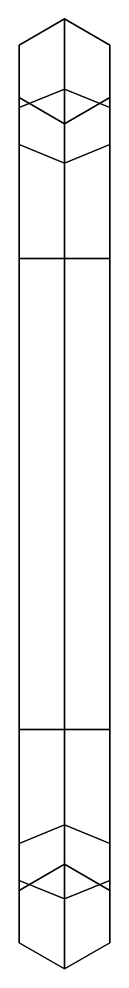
# Model space of a CAD drawing. Extents: x -5.5 to 5.5, y -29.3 to 27.3.
# Drawn here: x -3.851 to -3.609, y 24.77 to 27.31 of the extents above; entities that cross this region are included whole.
import ezdxf

# ---------------------------------------------------------------- set-up
doc = ezdxf.new("R2010")
doc.units = 0
doc.layers.add('BOATS', color=1, linetype='CONTINUOUS')

msp = doc.modelspace()

# ---------------------------------------------------------------- linework, layer by layer
at = {"layer": 'BOATS'}
for points in [[(-3.73, 27.31, 5.54), (-3.8512, 27.24, 5.54), (-3.8512, 27.0731, 5.9431), (-3.73, 27.1225, 5.9925)], [(-3.73, 27.1225, 5.0875), (-3.8512, 27.0731, 5.1369), (-3.8512, 27.24, 5.54), (-3.73, 27.31, 5.54)], [(-3.6088, 27.24, 5.54), (-3.73, 27.31, 5.54), (-3.73, 27.1225, 5.9925), (-3.6088, 27.0731, 5.9431)], [(-3.6088, 27.0731, 5.1369), (-3.73, 27.1225, 5.0875), (-3.73, 27.31, 5.54), (-3.6088, 27.24, 5.54)], [(-3.8512, 27.24, 5.54), (-3.8512, 27.1, 5.54), (-3.8512, 26.9741, 5.8441), (-3.8512, 27.0731, 5.9431)], [(-3.8512, 27.0731, 5.1369), (-3.8512, 26.9741, 5.2359), (-3.8512, 27.1, 5.54), (-3.8512, 27.24, 5.54)], [(-3.6088, 27.1, 5.54), (-3.6088, 27.24, 5.54), (-3.6088, 27.0731, 5.9431), (-3.6088, 26.9741, 5.8441)], [(-3.6088, 26.9741, 5.2359), (-3.6088, 27.0731, 5.1369), (-3.6088, 27.24, 5.54), (-3.6088, 27.1, 5.54)], [(-3.73, 26.67, 4.9), (-3.8512, 26.67, 4.97), (-3.8512, 27.0731, 5.1369), (-3.73, 27.1225, 5.0875)], [(-3.73, 27.1225, 5.9925), (-3.8512, 27.0731, 5.9431), (-3.8512, 26.67, 6.11), (-3.73, 26.67, 6.18)], [(-3.6088, 26.67, 4.97), (-3.73, 26.67, 4.9), (-3.73, 27.1225, 5.0875), (-3.6088, 27.0731, 5.1369)], [(-3.6088, 27.0731, 5.9431), (-3.73, 27.1225, 5.9925), (-3.73, 26.67, 6.18), (-3.6088, 26.67, 6.11)], [(-3.8512, 26.9741, 5.2359), (-3.73, 26.9246, 5.2854), (-3.73, 27.03, 5.54), (-3.8512, 27.1, 5.54)], [(-3.8512, 27.1, 5.54), (-3.73, 27.03, 5.54), (-3.73, 26.9246, 5.7946), (-3.8512, 26.9741, 5.8441)], [(-3.73, 26.9246, 5.2854), (-3.6088, 26.9741, 5.2359), (-3.6088, 27.1, 5.54), (-3.73, 27.03, 5.54)], [(-3.73, 27.03, 5.54), (-3.6088, 27.1, 5.54), (-3.6088, 26.9741, 5.8441), (-3.73, 26.9246, 5.7946)], [(-3.6088, 26.67, 5.11), (-3.6088, 25.41, 5.11), (-3.6088, 27.1, 5.54), (-3.6088, 26.9741, 5.2359)], [(-3.6088, 26.9741, 5.2359), (-3.6088, 27.1, 5.54), (-3.6088, 25.41, 5.11), (-3.6088, 26.67, 5.11)], [(-3.6088, 27.1, 5.54), (-3.6088, 26.9741, 5.8441), (-3.6088, 25.1059, 5.2359), (-3.6088, 25.41, 5.11)], [(-3.6088, 25.41, 5.11), (-3.6088, 25.1059, 5.2359), (-3.6088, 26.9741, 5.8441), (-3.6088, 27.1, 5.54)], [(-3.8512, 27.0731, 5.9431), (-3.8512, 26.9741, 5.8441), (-3.8512, 26.67, 5.97), (-3.8512, 26.67, 6.11)], [(-3.8512, 26.67, 4.97), (-3.8512, 26.67, 5.11), (-3.8512, 26.9741, 5.2359), (-3.8512, 27.0731, 5.1369)], [(-3.6088, 26.9741, 5.8441), (-3.6088, 27.0731, 5.9431), (-3.6088, 26.67, 6.11), (-3.6088, 26.67, 5.97)], [(-3.6088, 26.67, 5.11), (-3.6088, 26.67, 4.97), (-3.6088, 27.0731, 5.1369), (-3.6088, 26.9741, 5.2359)], [(-3.8512, 26.9741, 5.8441), (-3.73, 26.9246, 5.7946), (-3.73, 26.67, 5.9), (-3.8512, 26.67, 5.97)], [(-3.8512, 26.67, 5.11), (-3.73, 26.67, 5.18), (-3.73, 26.9246, 5.2854), (-3.8512, 26.9741, 5.2359)], [(-3.73, 26.9246, 5.7946), (-3.6088, 26.9741, 5.8441), (-3.6088, 26.67, 5.97), (-3.73, 26.67, 5.9)], [(-3.73, 26.67, 5.18), (-3.6088, 26.67, 5.11), (-3.6088, 26.9741, 5.2359), (-3.73, 26.9246, 5.2854)], [(-3.6088, 26.67, 5.97), (-3.6088, 26.9741, 5.8441), (-3.6088, 25.1059, 5.2359), (-3.6088, 24.98, 5.54)], [(-3.6088, 24.98, 5.54), (-3.6088, 25.1059, 5.2359), (-3.6088, 26.9741, 5.8441), (-3.6088, 26.67, 5.97)], [(-3.73, 25.41, 5.9), (-3.8512, 25.41, 5.97), (-3.8512, 26.67, 5.97), (-3.73, 26.67, 5.9)], [(-3.73, 25.41, 4.9), (-3.8512, 25.41, 4.97), (-3.8512, 26.67, 4.97), (-3.73, 26.67, 4.9)], [(-3.8512, 25.41, 4.97), (-3.8512, 25.41, 5.11), (-3.8512, 26.67, 5.11), (-3.8512, 26.67, 4.97)], [(-3.8512, 25.41, 5.11), (-3.73, 25.41, 5.18), (-3.73, 26.67, 5.18), (-3.8512, 26.67, 5.11)], [(-3.8512, 25.41, 5.97), (-3.8512, 25.41, 6.11), (-3.8512, 26.67, 6.11), (-3.8512, 26.67, 5.97)], [(-3.8512, 25.41, 6.11), (-3.73, 25.41, 6.18), (-3.73, 26.67, 6.18), (-3.8512, 26.67, 6.11)], [(-3.6088, 25.41, 5.97), (-3.73, 25.41, 5.9), (-3.73, 26.67, 5.9), (-3.6088, 26.67, 5.97)], [(-3.6088, 25.41, 4.97), (-3.73, 25.41, 4.9), (-3.73, 26.67, 4.9), (-3.6088, 26.67, 4.97)], [(-3.73, 25.41, 5.18), (-3.6088, 25.41, 5.11), (-3.6088, 26.67, 5.11), (-3.73, 26.67, 5.18)], [(-3.73, 25.41, 6.18), (-3.6088, 25.41, 6.11), (-3.6088, 26.67, 6.11), (-3.73, 26.67, 6.18)], [(-3.6088, 25.1059, 5.8441), (-3.6088, 24.98, 5.54), (-3.6088, 26.67, 5.97), (-3.6088, 25.41, 5.97)], [(-3.6088, 25.41, 5.97), (-3.6088, 26.67, 5.97), (-3.6088, 24.98, 5.54), (-3.6088, 25.1059, 5.8441)], [(-3.6088, 25.41, 5.11), (-3.6088, 25.41, 4.97), (-3.6088, 26.67, 4.97), (-3.6088, 26.67, 5.11)], [(-3.6088, 25.41, 6.11), (-3.6088, 25.41, 5.97), (-3.6088, 26.67, 5.97), (-3.6088, 26.67, 6.11)], [(-3.8512, 25.41, 6.11), (-3.8512, 25.41, 5.97), (-3.8512, 25.1059, 5.8441), (-3.8512, 25.0069, 5.9431)], [(-3.8512, 25.41, 5.97), (-3.73, 25.41, 5.9), (-3.73, 25.1554, 5.7946), (-3.8512, 25.1059, 5.8441)], [(-3.73, 24.9575, 5.0875), (-3.8512, 25.0069, 5.1369), (-3.8512, 25.41, 4.97), (-3.73, 25.41, 4.9)], [(-3.8512, 25.0069, 5.1369), (-3.8512, 25.1059, 5.2359), (-3.8512, 25.41, 5.11), (-3.8512, 25.41, 4.97)], [(-3.8512, 25.1059, 5.2359), (-3.73, 25.1554, 5.2854), (-3.73, 25.41, 5.18), (-3.8512, 25.41, 5.11)], [(-3.73, 25.41, 6.18), (-3.8512, 25.41, 6.11), (-3.8512, 25.0069, 5.9431), (-3.73, 24.9575, 5.9925)], [(-3.73, 25.41, 5.9), (-3.6088, 25.41, 5.97), (-3.6088, 25.1059, 5.8441), (-3.73, 25.1554, 5.7946)], [(-3.73, 25.1554, 5.2854), (-3.6088, 25.1059, 5.2359), (-3.6088, 25.41, 5.11), (-3.73, 25.41, 5.18)], [(-3.6088, 25.0069, 5.1369), (-3.73, 24.9575, 5.0875), (-3.73, 25.41, 4.9), (-3.6088, 25.41, 4.97)], [(-3.6088, 25.41, 6.11), (-3.73, 25.41, 6.18), (-3.73, 24.9575, 5.9925), (-3.6088, 25.0069, 5.9431)], [(-3.6088, 25.41, 5.97), (-3.6088, 25.41, 6.11), (-3.6088, 25.0069, 5.9431), (-3.6088, 25.1059, 5.8441)], [(-3.6088, 25.1059, 5.2359), (-3.6088, 25.0069, 5.1369), (-3.6088, 25.41, 4.97), (-3.6088, 25.41, 5.11)], [(-3.8512, 25.1059, 5.8441), (-3.73, 25.1554, 5.7946), (-3.73, 25.05, 5.54), (-3.8512, 24.98, 5.54)], [(-3.8512, 24.98, 5.54), (-3.73, 25.05, 5.54), (-3.73, 25.1554, 5.2854), (-3.8512, 25.1059, 5.2359)], [(-3.73, 25.1554, 5.7946), (-3.6088, 25.1059, 5.8441), (-3.6088, 24.98, 5.54), (-3.73, 25.05, 5.54)], [(-3.73, 25.05, 5.54), (-3.6088, 24.98, 5.54), (-3.6088, 25.1059, 5.2359), (-3.73, 25.1554, 5.2854)], [(-3.8512, 25.0069, 5.9431), (-3.8512, 25.1059, 5.8441), (-3.8512, 24.98, 5.54), (-3.8512, 24.84, 5.54)], [(-3.8512, 24.84, 5.54), (-3.8512, 24.98, 5.54), (-3.8512, 25.1059, 5.2359), (-3.8512, 25.0069, 5.1369)], [(-3.6088, 25.1059, 5.8441), (-3.6088, 25.0069, 5.9431), (-3.6088, 24.84, 5.54), (-3.6088, 24.98, 5.54)], [(-3.6088, 24.98, 5.54), (-3.6088, 24.84, 5.54), (-3.6088, 25.0069, 5.1369), (-3.6088, 25.1059, 5.2359)], [(-3.73, 24.9575, 5.9925), (-3.8512, 25.0069, 5.9431), (-3.8512, 24.84, 5.54), (-3.73, 24.77, 5.54)], [(-3.73, 24.77, 5.54), (-3.8512, 24.84, 5.54), (-3.8512, 25.0069, 5.1369), (-3.73, 24.9575, 5.0875)], [(-3.6088, 25.0069, 5.9431), (-3.73, 24.9575, 5.9925), (-3.73, 24.77, 5.54), (-3.6088, 24.84, 5.54)], [(-3.6088, 24.84, 5.54), (-3.73, 24.77, 5.54), (-3.73, 24.9575, 5.0875), (-3.6088, 25.0069, 5.1369)]]:
    msp.add_3dface(points, dxfattribs=at)

doc.saveas('drawing.dxf')
